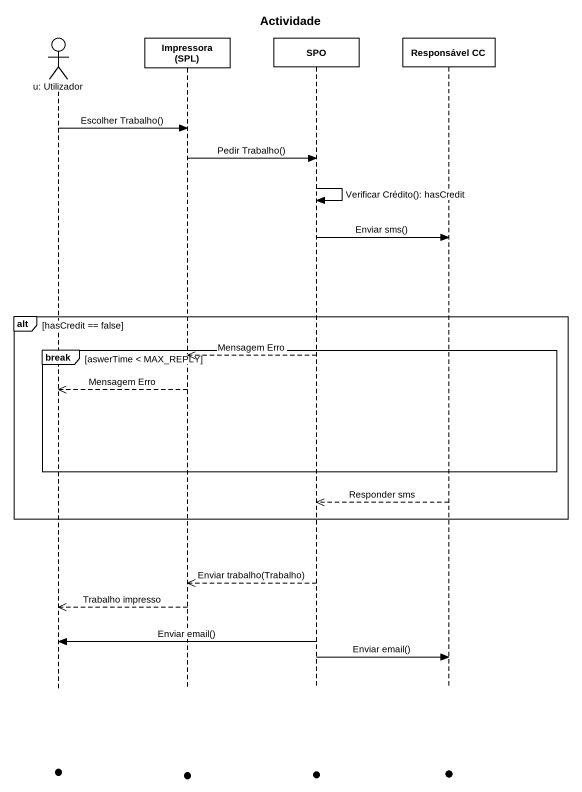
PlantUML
@startuml
title Actividade
hide footbox
actor "u: Utilizador" as u_Utilizador
participant "Impressora (SPL)" as Impressora_SPL
participant SPO
participant "Responsável CC" as Responsável_CC

u_Utilizador -> Impressora_SPL : Escolher Trabalho()
Impressora_SPL -> SPO : Pedir Trabalho()
SPO -> SPO : Verificar Crédito(): hasCredit
SPO -> Responsável_CC : Enviar sms()
alt hasCredit == false
  break aswerTime < MAX_REPLY
    SPO -->> Impressora_SPL : Mensagem Erro
    Impressora_SPL -->> u_Utilizador : Mensagem Erro
  end
  Responsável_CC -->> SPO : Responder sms
end
SPO -->> Impressora_SPL : Enviar trabalho(Trabalho)
Impressora_SPL -->> u_Utilizador : Trabalho impresso
SPO -> u_Utilizador : Enviar email()
SPO -> Responsável_CC : Enviar email()
@enduml
